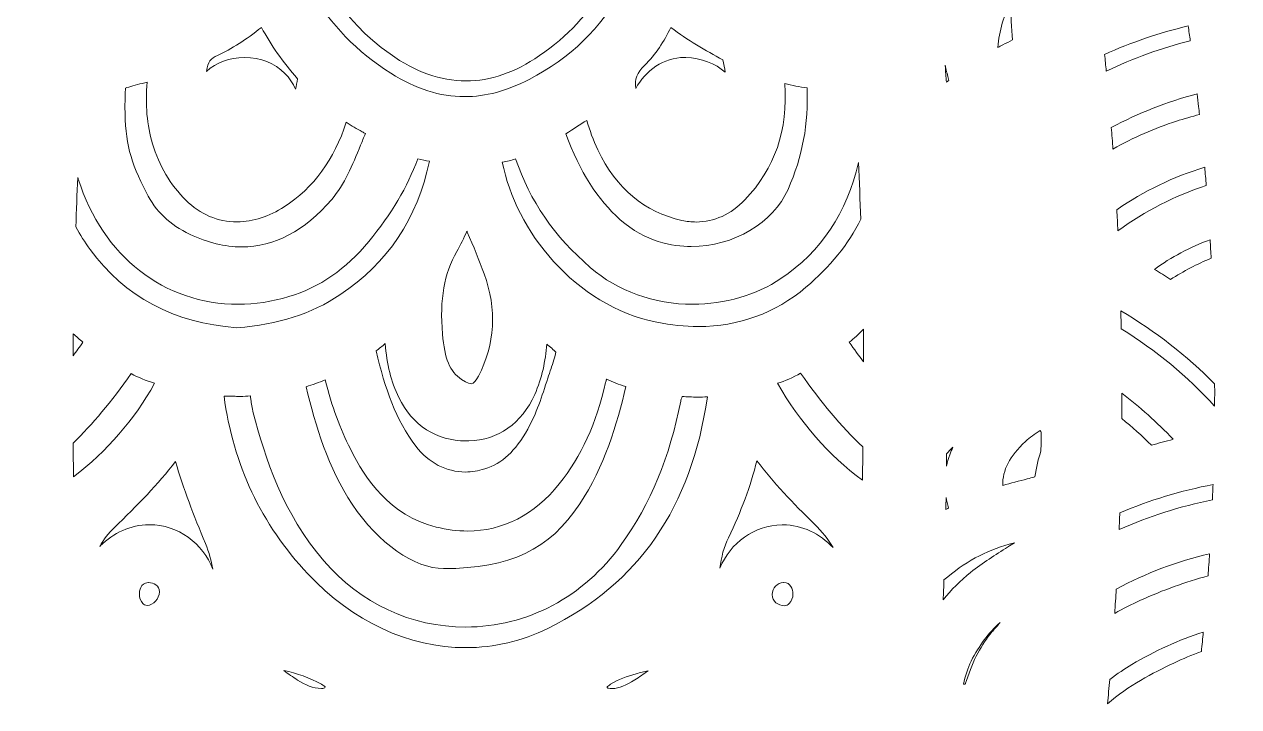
# Model space of a CAD drawing. Extents: x 39 to 1962, y -794 to -206.
# Drawn here: x 700.9 to 838.2, y -578.3 to -501.2 of the extents above; entities that cross this region are included whole.
import ezdxf

# ---------------------------------------------------------------- set-up
doc = ezdxf.new("R2010")
doc.units = 0
doc.header["$MEASUREMENT"] = 0
doc.layers.add('Layer 1', color=7, linetype='Continuous')

# ---------------------------------------------------------------- blocks, each defined once
blk = doc.blocks.new('block 5')
at = {"layer": 'Layer 1', "lineweight": 0}
for points, knots in [([(913.8, -350.93), (937.89, -334.6), (956.21, -316.15), (969.8, -294.52), (971.19, -292.3), (972.59, -288.97), (968.64, -285.61), (966.24, -283.58), (963.89, -281.37), (961.61, -279.24), (960.36, -278.07), (959.08, -276.87), (957.79, -275.69), (956.4, -274.43), (955.02, -273.3), (953.33, -273.3), (950.99, -273.3), (949.64, -275.37), (948.66, -276.88), (929.51, -306.35), (904.68, -332.32), (874.87, -354.09), (872.92, -355.51), (871.36, -357.22), (869.97, -359.47), (861.77, -372.71), (851.67, -388.09), (838.99, -401.82), (831.81, -409.61), (824.65, -416.14), (817.2, -421.7), (814.09, -415.56), (811.02, -410), (807.83, -404.75), (807.76, -404.63), (807.77, -404.43), (807.9, -403.7), (807.93, -403.58), (807.95, -403.46), (807.97, -403.34), (810.78, -386.47), (810.86, -372.58), (808.19, -359.64), (804.7, -342.72), (797.53, -331.33), (785.65, -323.85), (791.01, -311.34), (791.47, -298.92), (787.02, -286.91), (786.97, -286.76), (786.94, -286.66), (786.94, -286.6), (787, -286.51), (787.15, -286.34), (787.51, -285.99), (789.59, -284.01), (791.69, -281.99), (793.72, -280.03), (796.32, -277.53), (799, -274.95), (801.66, -272.44), (814.42, -260.41), (828.45, -248.01), (844.58, -238.76), (859.11, -230.44), (873.24, -226.39), (887.78, -226.39), (892.83, -226.39), (897.98, -226.9), (903.09, -227.91), (916.39, -230.53), (929.44, -236.16), (944.18, -245.6), (944.32, -245.69), (944.46, -245.79), (944.6, -245.88), (945.47, -246.47), (946.65, -247.28), (948.14, -247.28), (949.07, -247.28), (950.43, -246.96), (951.63, -245.44), (953.16, -243.49), (952.73, -241.74), (952.33, -240.87), (951.85, -239.82), (951.04, -239.11), (950.39, -238.53), (950.25, -238.4), (950.11, -238.28), (949.99, -238.16), (945.45, -233.83), (940.72, -229.88), (935.93, -226.42), (919.3, -214.43), (901.64, -208.35), (883.43, -208.35), (873.45, -208.35), (863.12, -210.18), (852.72, -213.79), (837.75, -218.98), (823.03, -227.3), (806.38, -239.97), (794, -249.39), (782.69, -259.74), (772.17, -269.53), (771.99, -269.7), (771.81, -269.88), (771.64, -270.05), (771.52, -270.18), (771.36, -270.34), (771.25, -270.45), (771.23, -270.44), (771.22, -270.44), (771.2, -270.43), (768.44, -269.39), (765.49, -268.86), (762.41, -268.86), (759.44, -268.86), (756.34, -269.33), (752.93, -270.3), (752.31, -270.47), (751.73, -270.56), (751.16, -270.56), (750.57, -270.56), (749.94, -270.46), (749.24, -270.27), (746.51, -269.52), (743.4, -268.67), (740.29, -268.67), (738.52, -268.67), (736.93, -268.94), (735.42, -269.48), (734.34, -269.87), (733.33, -270.07), (732.43, -270.07), (730.31, -270.07), (728.52, -268.97), (726.43, -266.39), (726.15, -266.04), (725.86, -265.77), (725.62, -265.56), (725.62, -265.56), (725.51, -265.45), (725.51, -265.45), (710.05, -251.11), (693.08, -236.3), (673.78, -225.06), (655.62, -214.49), (639.53, -209.19), (623.13, -208.38), (621.69, -208.31), (620.24, -208.28), (618.81, -208.28), (605.92, -208.28), (593.88, -211.07), (582.02, -216.82), (571.63, -221.85), (561.59, -229.07), (551.32, -238.89), (548.07, -241.99), (549.7, -244.62), (550.55, -245.6), (551.7, -246.94), (553, -247.22), (553.88, -247.22), (555.14, -247.22), (556.18, -246.69), (557.13, -246.12), (558.01, -245.58), (558.89, -245.04), (559.77, -244.5), (562.38, -242.89), (565.08, -241.23), (567.78, -239.73), (581.81, -231.98), (595.07, -227.68), (608.34, -226.62), (610.39, -226.45), (612.47, -226.37), (614.51, -226.37), (630.27, -226.37), (645.77, -231.26), (661.92, -241.33), (680.02, -252.62), (695.59, -267.66), (710.65, -282.2), (712.12, -283.62), (713.59, -285.04), (715.07, -286.46), (715.11, -286.5), (715.14, -286.53), (715.17, -286.56), (715.16, -286.59), (715.15, -286.62), (715.13, -286.66), (710.61, -298.78), (711.04, -311.29), (716.42, -323.83), (704.93, -331.05), (697.64, -342.38), (694.12, -358.45), (691.25, -371.6), (691.17, -385.69), (693.89, -401.55), (694.3, -403.93), (694.03, -405.57), (692.91, -407.4), (690.08, -412.03), (687.46, -416.85), (685.12, -421.71), (685.1, -421.75), (685.08, -421.79), (685.06, -421.82), (684.99, -421.77), (684.91, -421.71), (684.83, -421.64), (678.51, -416.7), (673.12, -412), (668.35, -407.26), (654.78, -393.79), (643.95, -378.29), (631.87, -359.16), (630.87, -357.58), (629.75, -355.93), (627.94, -354.62), (597.73, -332.77), (572.62, -306.48), (553.32, -276.5), (552.83, -275.74), (551.35, -273.44), (548.76, -273.44), (547.41, -273.44), (546.1, -274.07), (544.73, -275.36), (542.32, -277.66), (539.81, -279.96), (537.39, -282.18), (536.38, -283.1), (535.38, -284.02), (534.38, -284.94), (532.33, -286.83), (531.1, -287.97), (530.86, -289.77), (530.62, -291.56), (531.52, -292.98), (533, -295.34), (533, -295.34), (533.07, -295.45), (533.07, -295.45), (545.98, -315.97), (563.32, -333.63), (586.08, -349.43), (594.91, -355.56), (604.26, -361.35), (614.69, -367.13), (614.82, -367.2), (614.93, -367.26), (615.03, -367.32), (614.97, -367.4), (614.91, -367.48), (614.84, -367.58), (613.98, -368.73), (613.24, -369.94), (612.53, -371.1), (611.74, -372.41), (610.99, -373.65), (610.11, -374.73), (606.78, -378.81), (608.21, -382.23), (609.82, -384.75), (618.13, -397.77), (627.61, -409.29), (638.01, -418.98), (648.91, -429.16), (661.19, -437.69), (674.49, -444.32), (674.72, -444.44), (674.88, -444.53), (674.99, -444.6), (674.96, -444.72), (674.9, -444.89), (674.81, -445.12), (669.79, -458), (665.81, -471.82), (662.99, -486.21), (662.75, -487.43), (662.24, -488.34), (661.27, -489.27), (655.42, -494.91), (649.33, -500.1), (643.18, -504.7), (626.02, -517.52), (605.9, -528.45), (579.84, -539.1), (576.03, -540.65), (574.41, -543.03), (574.44, -547.04), (574.55, -563.4), (572.58, -581.06), (568.42, -601.02), (564.99, -617.51), (560.36, -633.59), (555.92, -648.65), (555.27, -650.82), (554.67, -652.88), (555.74, -654.63), (556.81, -656.38), (558.97, -656.79), (561.26, -657.22), (564.89, -657.91), (568.75, -658.63), (572.64, -659.34), (574.08, -659.6), (575.12, -659.79), (576.04, -659.79), (579.47, -659.79), (580.23, -657.28), (581.19, -654.12), (581.19, -654.12), (581.21, -654.05), (581.21, -654.05), (589.63, -626.24), (593.16, -596.71), (591.72, -566.26), (591.68, -565.39), (591.66, -564.52), (591.66, -563.63), (593.04, -564.68), (594.56, -565.2), (596.26, -565.2), (597.88, -565.2), (599.61, -564.73), (601.85, -563.68), (622.89, -553.81), (641.77, -540.65), (657.99, -524.55), (656.74, -543.64), (657.28, -560.46), (659.63, -575.81), (660.8, -583.39), (659.42, -589.76), (654.9, -597.78), (643.59, -617.8), (629.77, -637.83), (610.08, -662.7), (607.54, -665.9), (607.02, -668.85), (608.31, -672.55), (612.96, -685.8), (616.64, -700.42), (619.55, -717.25), (623.51, -740.2), (625.22, -763.08), (626.47, -784.38), (626.57, -785.93), (626.84, -790.65), (632.8, -790.83), (635.67, -790.91), (638.61, -791.11), (641.45, -791.3), (643.12, -791.41), (644.83, -791.53), (646.53, -791.62), (647.21, -791.66), (647.71, -791.67), (648.15, -791.67), (649.52, -791.67), (651.08, -791.52), (652.21, -790.35), (653.49, -789.03), (653.53, -787.25), (653.46, -784.89), (652.86, -765.2), (649.94, -744.89), (644.53, -722.81), (640.72, -707.23), (635.64, -691.09), (629.44, -674.81), (630.93, -674.97), (632.42, -675.06), (633.87, -675.15), (635.43, -675.25), (636.9, -675.34), (638.37, -675.5), (638.71, -675.54), (639.04, -675.56), (639.35, -675.56), (642.46, -675.56), (644.16, -673.71), (645.18, -672.32), (655.38, -658.35), (663.73, -643.6), (670.01, -628.42), (670.38, -629.63), (670.75, -630.86), (671.14, -632.06), (676.2, -647.82), (683.68, -668.26), (696.73, -686.59), (701.22, -692.88), (707.56, -700.71), (716.86, -705.45), (720.45, -707.28), (723.98, -708.2), (727.35, -708.2), (733.39, -708.2), (738.89, -705.19), (743.25, -699.48), (746.6, -695.08), (748.98, -689.9), (750.96, -682.68), (751.01, -682.53), (751.05, -682.38), (751.09, -682.22), (751.15, -682.45), (751.22, -682.67), (751.28, -682.9), (753.3, -689.87), (755.98, -697.1), (761.91, -702.78), (765.66, -706.37), (769.98, -708.19), (774.74, -708.19), (776.42, -708.19), (778.16, -707.96), (779.92, -707.51), (785.67, -706.03), (790.9, -702.78), (796.39, -697.28), (808.85, -684.79), (816.43, -669.44), (822.77, -654.7), (826.05, -647.09), (829.01, -638.8), (832.15, -628.43), (838.61, -644), (846.98, -658.76), (857.08, -672.36), (858.09, -673.73), (859.8, -675.55), (862.9, -675.55), (863.21, -675.55), (863.54, -675.53), (863.88, -675.5), (865.49, -675.32), (867.16, -675.21), (868.78, -675.11), (870.08, -675.02), (871.43, -674.94), (872.78, -674.81), (866.8, -690.63), (862.08, -705.43), (858.36, -720.02), (852.48, -743.13), (849.32, -764.47), (848.72, -785.24), (848.67, -786.82), (848.79, -788.81), (850.18, -790.24), (851.14, -791.23), (852.49, -791.72), (854.2, -791.72), (854.51, -791.72), (854.84, -791.71), (855.18, -791.68), (859.4, -791.3), (863.92, -791.02), (869.81, -790.77), (873.49, -790.61), (875.47, -788.67), (875.71, -785), (875.71, -785), (875.82, -783.32), (875.82, -783.32), (876.55, -772.22), (877.3, -760.74), (878.31, -749.49), (880.98, -720), (885.27, -697.86), (892.22, -677.72), (894.84, -670.15), (893.84, -664.69), (888.68, -658.27), (869.55, -634.47), (854.56, -612), (842.85, -589.56), (841.76, -587.47), (841.44, -585.53), (841.8, -583.07), (844.1, -567.17), (845.03, -550.65), (844.58, -533.94), (844.5, -530.82), (844.34, -527.67), (844.17, -524.6), (860.86, -541.22), (880.33, -554.62), (902.06, -564.43), (903.49, -565.07), (904.77, -565.39), (905.95, -565.39), (907.62, -565.39), (909.1, -564.8), (910.45, -563.59), (909.62, -579.85), (910.12, -595.81), (911.95, -611.07), (913.72, -625.8), (916.8, -640.62), (921.13, -655.13), (922.06, -658.25), (923.89, -659.83), (926.57, -659.83), (927.15, -659.83), (927.76, -659.76), (928.44, -659.6), (932.93, -658.57), (937.56, -657.79), (941.54, -657.13), (942.99, -656.89), (945.04, -656.37), (946.15, -654.56), (946.99, -653.21), (947.07, -651.51), (946.4, -649.37), (944.61, -643.65), (942.98, -637.75), (941.41, -632.04), (941.41, -632.04), (940.85, -630.01), (940.85, -630.01), (931.62, -596.61), (927.58, -570.56), (927.74, -545.57), (927.77, -541.45), (924.74, -540.14), (923.45, -539.58), (921.87, -538.9), (920.29, -538.22), (918.71, -537.55), (913.22, -535.19), (907.55, -532.76), (902.08, -530.18), (877.13, -518.42), (857.25, -505.16), (841.29, -489.64), (840.03, -488.41), (839.37, -487.26), (839.09, -485.78), (836.45, -471.95), (832.64, -458.62), (827.77, -446.19), (827.29, -444.98), (827.37, -444.62), (827.36, -444.61), (827.41, -444.54), (827.64, -444.25), (828.91, -443.61), (842.1, -436.91), (854.26, -428.32), (865.05, -418.06), (875.3, -408.33), (884.65, -396.77), (892.86, -383.72), (894.62, -380.92), (894.55, -378.39), (892.65, -375.76), (891.73, -374.49), (890.91, -373.16), (890.03, -371.75), (889.15, -370.32), (888.23, -368.84), (887.2, -367.42), (887.17, -367.37), (887.14, -367.33), (887.11, -367.28), (887.17, -367.25), (887.25, -367.2), (887.33, -367.16), (896.47, -362.1), (905.38, -356.65), (913.8, -350.93)], [0, 0, 0, 0, 1, 1, 1, 2, 2, 2, 3, 3, 3, 4, 4, 4, 5, 5, 5, 6, 6, 6, 7, 7, 7, 8, 8, 8, 9, 9, 9, 10, 10, 10, 11, 11, 11, 12, 12, 12, 13, 13, 13, 14, 14, 14, 15, 15, 15, 16, 16, 16, 17, 17, 17, 18, 18, 18, 19, 19, 19, 20, 20, 20, 21, 21, 21, 22, 22, 22, 23, 23, 23, 24, 24, 24, 25, 25, 25, 26, 26, 26, 27, 27, 27, 28, 28, 28, 29, 29, 29, 30, 30, 30, 31, 31, 31, 32, 32, 32, 33, 33, 33, 34, 34, 34, 35, 35, 35, 36, 36, 36, 37, 37, 37, 38, 38, 38, 39, 39, 39, 40, 40, 40, 41, 41, 41, 42, 42, 42, 43, 43, 43, 44, 44, 44, 45, 45, 45, 46, 46, 46, 47, 47, 47, 48, 48, 48, 49, 49, 49, 50, 50, 50, 51, 51, 51, 52, 52, 52, 53, 53, 53, 54, 54, 54, 55, 55, 55, 56, 56, 56, 57, 57, 57, 58, 58, 58, 59, 59, 59, 60, 60, 60, 61, 61, 61, 62, 62, 62, 63, 63, 63, 64, 64, 64, 65, 65, 65, 66, 66, 66, 67, 67, 67, 68, 68, 68, 69, 69, 69, 70, 70, 70, 71, 71, 71, 72, 72, 72, 73, 73, 73, 74, 74, 74, 75, 75, 75, 76, 76, 76, 77, 77, 77, 78, 78, 78, 79, 79, 79, 80, 80, 80, 81, 81, 81, 82, 82, 82, 83, 83, 83, 84, 84, 84, 85, 85, 85, 86, 86, 86, 87, 87, 87, 88, 88, 88, 89, 89, 89, 90, 90, 90, 91, 91, 91, 92, 92, 92, 93, 93, 93, 94, 94, 94, 95, 95, 95, 96, 96, 96, 97, 97, 97, 98, 98, 98, 99, 99, 99, 100, 100, 100, 101, 101, 101, 102, 102, 102, 103, 103, 103, 104, 104, 104, 105, 105, 105, 106, 106, 106, 107, 107, 107, 108, 108, 108, 109, 109, 109, 110, 110, 110, 111, 111, 111, 112, 112, 112, 113, 113, 113, 114, 114, 114, 115, 115, 115, 116, 116, 116, 117, 117, 117, 118, 118, 118, 119, 119, 119, 120, 120, 120, 121, 121, 121, 122, 122, 122, 123, 123, 123, 124, 124, 124, 125, 125, 125, 126, 126, 126, 127, 127, 127, 128, 128, 128, 129, 129, 129, 130, 130, 130, 131, 131, 131, 132, 132, 132, 133, 133, 133, 134, 134, 134, 135, 135, 135, 136, 136, 136, 137, 137, 137, 138, 138, 138, 139, 139, 139, 140, 140, 140, 141, 141, 141, 142, 142, 142, 143, 143, 143, 144, 144, 144, 145, 145, 145, 146, 146, 146, 147, 147, 147, 148, 148, 148, 149, 149, 149, 150, 150, 150, 151, 151, 151, 152, 152, 152, 153, 153, 153, 154, 154, 154, 155, 155, 155, 156, 156, 156, 157, 157, 157, 158, 158, 158, 159, 159, 159, 160, 160, 160, 161, 161, 161, 162, 162, 162, 163, 163, 163, 164, 164, 164, 165, 165, 165, 166, 166, 166, 167, 167, 167, 168, 168, 168, 169, 169, 169, 170, 170, 170, 171, 171, 171, 172, 172, 172, 173, 173, 173, 174, 174, 174, 175, 175, 175, 176, 176, 176, 177, 177, 177, 178, 178, 178, 179, 179, 179, 180, 180, 180, 181, 181, 181, 182, 182, 182, 183, 183, 183, 184, 184, 184, 185, 185, 185, 186, 186, 186, 187, 187, 187, 188, 188, 188, 189, 189, 189, 190, 190, 190, 191, 191, 191, 192, 192, 192, 193, 193, 193, 194, 194, 194, 194]), ([(750.68, -509.39), (747.9, -509.39), (745.17, -508.52), (742.34, -506.74), (734.69, -501.93), (730.3, -494.22), (730.29, -485.59), (730.29, -485.59), (730.29, -485.27), (730.29, -485.27), (730.29, -485.09), (730.29, -484.91), (730.29, -484.74), (730.36, -482.76), (730.53, -482.24), (730.61, -482.12), (730.68, -482.06), (730.85, -481.97), (731.29, -481.86), (731.39, -484.06), (731.64, -486.11), (732.02, -488.09), (733.4, -495.19), (736.84, -500.74), (742.26, -504.57), (745.15, -506.62), (747.95, -507.61), (750.84, -507.61), (753.64, -507.61), (756.36, -506.68), (759.18, -504.75), (765.47, -500.45), (769.04, -494.17), (770.09, -485.57), (770.22, -484.42), (770.31, -483.25), (770.37, -482.12), (770.64, -482.17), (770.92, -482.22), (771.21, -482.24), (771.23, -482.35), (771.24, -482.48), (771.26, -482.66), (772.12, -493.61), (767.29, -502.64), (758, -507.44), (755.46, -508.75), (753.07, -509.39), (750.68, -509.39)], [0, 0, 0, 0, 1, 1, 1, 2, 2, 2, 3, 3, 3, 4, 4, 4, 5, 5, 5, 6, 6, 6, 7, 7, 7, 8, 8, 8, 9, 9, 9, 10, 10, 10, 11, 11, 11, 12, 12, 12, 13, 13, 13, 14, 14, 14, 15, 15, 15, 16, 16, 16, 16]), ([(812.65, -502.98), (812.3, -503.17), (811.94, -503.35), (811.56, -503.54), (811.37, -503.64), (811.18, -503.73), (810.99, -503.83), (811.16, -501.91), (811.67, -500.2), (812.58, -498.52), (812.46, -500.14), (812.53, -501.67), (812.65, -502.98)], [0, 0, 0, 0, 1, 1, 1, 2, 2, 2, 3, 3, 3, 4, 4, 4, 4]), ([(731.58, -508.56), (731.28, -507.89), (730.88, -507.28), (730.37, -506.76), (729.21, -505.59), (727.64, -504.97), (725.8, -504.96), (724.1, -504.96), (722.61, -505.55), (721.49, -506.54), (721.68, -505.39), (721.97, -505.08), (722.73, -504.74), (724.37, -503.99), (725.98, -502.97), (727.71, -501.56), (728.79, -503.57), (730.14, -505.48), (731.81, -507.36), (731.74, -507.77), (731.66, -508.17), (731.58, -508.56)], [0, 0, 0, 0, 1, 1, 1, 2, 2, 2, 3, 3, 3, 4, 4, 4, 5, 5, 5, 6, 6, 6, 7, 7, 7, 7]), ([(775.71, -504.96), (775.65, -504.96), (775.6, -504.96), (775.54, -504.96), (773.26, -504.96), (771.11, -506.45), (770.05, -508.48), (769.9, -507.4), (770.19, -506.7), (771.04, -505.87), (772.33, -504.61), (773.24, -503.14), (774.03, -501.57), (775.9, -503.03), (777.92, -504.16), (779.91, -505.24), (780.02, -505.7), (780.11, -506.17), (780.18, -506.64), (779.02, -505.64), (777.47, -505.01), (775.71, -504.96)], [0, 0, 0, 0, 1, 1, 1, 2, 2, 2, 3, 3, 3, 4, 4, 4, 5, 5, 5, 6, 6, 6, 7, 7, 7, 7]), ([(832.77, -503.08), (829.49, -503.9), (826.31, -505.04), (823.27, -506.5), (823.2, -505.87), (823.14, -505.24), (823.08, -504.62), (826.06, -503.27), (829.23, -502.19), (832.53, -501.4), (832.61, -501.96), (832.69, -502.52), (832.77, -503.08)], [0, 0, 0, 0, 1, 1, 1, 2, 2, 2, 3, 3, 3, 4, 4, 4, 4]), ([(805.18, -507.77), (805.12, -507.18), (805.09, -506.55), (805.05, -505.88), (805.05, -505.88), (805.05, -505.84), (805.05, -505.84), (805.15, -506.34), (805.27, -506.82), (805.39, -507.28), (805.41, -507.37), (805.43, -507.47), (805.46, -507.56), (805.36, -507.63), (805.27, -507.7), (805.18, -507.77)], [0, 0, 0, 0, 1, 1, 1, 2, 2, 2, 3, 3, 3, 4, 4, 4, 5, 5, 5, 5]), ([(715.4, -514.72), (716.15, -517.21), (717.42, -519.36), (719.18, -521.11), (720.77, -522.7), (722.78, -523.54), (724.97, -523.54), (724.97, -523.54), (724.97, -523.54), (724.97, -523.54), (726.77, -523.54), (728.6, -522.95), (730.29, -521.85), (733.64, -519.65), (735.95, -516.51), (737.31, -512.29), (737.91, -512.68), (738.52, -513.02), (739.11, -513.36), (739.24, -513.43), (739.36, -513.5), (739.48, -513.57), (739.29, -514.01), (739.11, -514.45), (738.93, -514.88), (738, -517.15), (737.12, -519.3), (735.66, -521.01), (732.62, -524.57), (729.2, -526.37), (725.47, -526.37), (723.59, -526.37), (721.62, -525.9), (719.64, -524.96), (717.35, -523.88), (715.73, -522.34), (714.7, -520.26), (712.9, -516.66), (712.27, -514.65), (712.28, -510.57), (712.29, -509.74), (712.29, -508.89), (712.34, -508.43), (712.75, -508.28), (713.51, -508.08), (714.26, -507.89), (714.44, -507.84), (714.62, -507.79), (714.8, -507.74), (714.56, -510.32), (714.76, -512.58), (715.4, -514.72)], [0, 0, 0, 0, 1, 1, 1, 2, 2, 2, 3, 3, 3, 4, 4, 4, 5, 5, 5, 6, 6, 6, 7, 7, 7, 8, 8, 8, 9, 9, 9, 10, 10, 10, 11, 11, 11, 12, 12, 12, 13, 13, 13, 14, 14, 14, 15, 15, 15, 16, 16, 16, 17, 17, 17, 17]), ([(764.5, -512.07), (764.85, -513.18), (765.23, -514.31), (765.76, -515.42), (767.86, -519.78), (771.06, -522.46), (775.27, -523.38), (775.81, -523.5), (776.35, -523.56), (776.88, -523.56), (776.88, -523.56), (776.88, -523.56), (776.88, -523.56), (778.91, -523.56), (780.82, -522.69), (782.39, -521.05), (785.79, -517.5), (787.28, -513.19), (786.91, -507.91), (787.73, -508.11), (788.56, -508.29), (789.42, -508.41), (789.61, -512.41), (788.91, -516.17), (787.27, -519.88), (785.6, -523.68), (781.1, -526.33), (776.32, -526.33), (774.22, -526.33), (771.13, -525.8), (768.3, -523.3), (765.72, -521.02), (763.75, -517.92), (762.14, -513.59), (762.99, -513.06), (763.77, -512.55), (764.5, -512.07)], [0, 0, 0, 0, 1, 1, 1, 2, 2, 2, 3, 3, 3, 4, 4, 4, 5, 5, 5, 6, 6, 6, 7, 7, 7, 8, 8, 8, 9, 9, 9, 10, 10, 10, 11, 11, 11, 12, 12, 12, 12]), ([(833.71, -510.52), (833.75, -510.82), (833.78, -511.11), (833.81, -511.41), (832.94, -511.64), (832.07, -511.89), (831.2, -512.17), (828.73, -512.95), (826.32, -514.01), (824.02, -515.32), (823.96, -514.5), (823.9, -513.69), (823.83, -512.89), (826.9, -511.24), (830.15, -509.97), (833.55, -509.07), (833.61, -509.57), (833.66, -510.05), (833.71, -510.52)], [0, 0, 0, 0, 1, 1, 1, 2, 2, 2, 3, 3, 3, 4, 4, 4, 5, 5, 5, 6, 6, 6, 6]), ([(777.13, -535.37), (775.62, -535.37), (774.04, -535.21), (772.43, -534.89), (763.12, -533.03), (756.45, -524.47), (754.96, -516.81), (755.48, -516.72), (755.98, -516.59), (756.46, -516.42), (758.07, -521.17), (760.84, -525.2), (764.91, -528.7), (768.02, -531.38), (772.13, -532.86), (776.49, -532.86), (780.14, -532.86), (783.68, -531.82), (786.47, -529.95), (791.01, -526.9), (793.94, -522.49), (795.23, -516.83), (795.33, -518.98), (795.43, -521.12), (795.5, -523.25), (794.11, -526.06), (792.02, -528.64), (789.29, -530.94), (785.8, -533.88), (781.71, -535.37), (777.13, -535.37)], [0, 0, 0, 0, 1, 1, 1, 2, 2, 2, 3, 3, 3, 4, 4, 4, 5, 5, 5, 6, 6, 6, 7, 7, 7, 8, 8, 8, 9, 9, 9, 10, 10, 10, 10]), ([(708.34, -526.66), (707.74, -525.84), (707.2, -524.99), (706.72, -524.12), (706.78, -522.26), (706.86, -520.39), (706.94, -518.53), (706.96, -518.59), (706.98, -518.65), (707, -518.72), (709.77, -527.44), (716.71, -532.86), (725.1, -532.86), (727.01, -532.86), (728.93, -532.57), (730.82, -531.99), (734.31, -530.94), (737.26, -528.9), (739.86, -525.76), (742.41, -522.67), (744.23, -519.6), (745.39, -516.43), (745.85, -516.55), (746.29, -516.63), (746.71, -516.69), (745.35, -523.2), (742.03, -528.15), (736.6, -531.79), (733.36, -533.96), (729.65, -535.15), (724.95, -535.52), (717.76, -534.95), (712.32, -532.05), (708.34, -526.66)], [0, 0, 0, 0, 1, 1, 1, 2, 2, 2, 3, 3, 3, 4, 4, 4, 5, 5, 5, 6, 6, 6, 7, 7, 7, 8, 8, 8, 9, 9, 9, 10, 10, 10, 11, 11, 11, 11]), ([(834.57, -519.43), (831.01, -520.59), (827.67, -522.31), (824.58, -524.56), (824.54, -523.76), (824.5, -522.97), (824.45, -522.17), (827.53, -520.06), (830.86, -518.45), (834.4, -517.37), (834.46, -518.05), (834.51, -518.74), (834.57, -519.43)], [0, 0, 0, 0, 1, 1, 1, 2, 2, 2, 3, 3, 3, 4, 4, 4, 4]), ([(752.26, -540.98), (752.04, -541.4), (751.72, -541.84), (751.46, -541.84), (751.37, -541.84), (751.01, -541.81), (750.36, -541.37), (749.01, -540.44), (748.43, -539.05), (748.19, -536.23), (747.87, -532.26), (748.37, -529.39), (749.8, -526.9), (750.24, -526.15), (750.62, -525.37), (750.95, -524.59), (750.97, -524.63), (750.98, -524.66), (751, -524.7), (751.69, -526.32), (752.34, -527.86), (752.91, -529.43), (754.36, -533.4), (754.13, -537.4), (752.26, -540.98)], [0, 0, 0, 0, 1, 1, 1, 2, 2, 2, 3, 3, 3, 4, 4, 4, 5, 5, 5, 6, 6, 6, 7, 7, 7, 8, 8, 8, 8]), ([(835.13, -527.66), (833.54, -528.3), (832, -529.11), (830.52, -530.06), (829.92, -529.66), (829.31, -529.28), (828.71, -528.91), (830.6, -527.54), (832.72, -526.41), (835.01, -525.56), (835.05, -526.27), (835.09, -526.97), (835.13, -527.66)], [0, 0, 0, 0, 1, 1, 1, 2, 2, 2, 3, 3, 3, 4, 4, 4, 4]), ([(835.52, -544.37), (832.42, -540.99), (828.88, -538.06), (824.96, -535.63), (824.94, -534.96), (824.93, -534.27), (824.91, -533.59), (828.82, -535.91), (832.39, -538.68), (835.52, -541.86), (835.53, -542.7), (835.52, -543.54), (835.52, -544.37)], [0, 0, 0, 0, 1, 1, 1, 2, 2, 2, 3, 3, 3, 4, 4, 4, 4]), ([(706.44, -536.2), (706.78, -536.52), (707.15, -536.83), (707.53, -537.14), (707.15, -537.68), (706.77, -538.18), (706.41, -538.67), (706.42, -537.84), (706.43, -537.02), (706.44, -536.2)], [0, 0, 0, 0, 1, 1, 1, 2, 2, 2, 3, 3, 3, 3]), ([(794.19, -537.16), (794.74, -536.71), (795.28, -536.21), (795.8, -535.68), (795.81, -536.91), (795.81, -538.14), (795.82, -539.37), (795.29, -538.68), (794.75, -537.95), (794.19, -537.16)], [0, 0, 0, 0, 1, 1, 1, 2, 2, 2, 3, 3, 3, 3]), ([(760.47, -540.13), (760.35, -540.49), (760.23, -540.85), (760.11, -541.21), (759.44, -543.28), (758.81, -545.23), (757.83, -546.98), (756.44, -549.46), (754.94, -550.85), (752.97, -551.47), (752.24, -551.7), (751.51, -551.82), (750.79, -551.82), (748.62, -551.82), (746.63, -550.78), (745.18, -548.89), (742.91, -545.93), (741.71, -542.43), (740.68, -538.14), (741.04, -537.86), (741.38, -537.58), (741.72, -537.31), (741.89, -539.66), (742.38, -541.61), (743.25, -543.39), (744.8, -546.56), (747.51, -548.3), (750.87, -548.3), (750.96, -548.3), (751.06, -548.3), (751.16, -548.3), (754.5, -548.2), (757.15, -546.34), (758.62, -543.06), (759.47, -541.17), (759.83, -539.27), (759.98, -537.35), (760.34, -537.64), (760.8, -538.04), (761.01, -538.28), (760.94, -538.68), (760.64, -539.6), (760.47, -540.13)], [0, 0, 0, 0, 1, 1, 1, 2, 2, 2, 3, 3, 3, 4, 4, 4, 5, 5, 5, 6, 6, 6, 7, 7, 7, 8, 8, 8, 9, 9, 9, 10, 10, 10, 11, 11, 11, 12, 12, 12, 13, 13, 13, 14, 14, 14, 14]), ([(713, -540.7), (713.78, -541.13), (714.66, -541.49), (715.64, -541.78), (713.32, -545.93), (710.24, -549.47), (706.47, -552.35), (706.45, -551.08), (706.43, -549.82), (706.42, -548.56), (708.61, -546.42), (710.73, -543.89), (713, -540.7)], [0, 0, 0, 0, 1, 1, 1, 2, 2, 2, 3, 3, 3, 4, 4, 4, 4]), ([(786.07, -541.79), (786.92, -541.53), (787.83, -541.17), (788.7, -540.63), (790.96, -543.92), (793.28, -546.67), (795.75, -548.99), (795.73, -550.24), (795.71, -551.49), (795.68, -552.74), (791.86, -549.91), (788.64, -546.24), (786.07, -541.79)], [0, 0, 0, 0, 1, 1, 1, 2, 2, 2, 3, 3, 3, 4, 4, 4, 4]), ([(734.91, -541.39), (735.7, -544.44), (736.63, -546.95), (737.77, -549.21), (739.5, -552.62), (742.17, -556.71), (747.47, -558.04), (748.68, -558.34), (749.88, -558.49), (751.03, -558.49), (755.01, -558.49), (758.6, -556.65), (761.4, -553.16), (763.88, -550.07), (765.6, -546.32), (766.64, -541.69), (766.66, -541.6), (766.7, -541.47), (766.76, -541.32), (767.4, -541.65), (768.12, -541.95), (768.93, -542.15), (767.93, -546.42), (766.5, -551.22), (763.72, -555.43), (760.29, -560.61), (755.84, -562.73), (748.32, -562.73), (745.01, -562.73), (740.95, -559.88), (737.99, -555.46), (735.26, -551.37), (733.82, -546.57), (732.77, -542.18), (733.5, -541.96), (734.21, -541.69), (734.91, -541.39)], [0, 0, 0, 0, 1, 1, 1, 2, 2, 2, 3, 3, 3, 4, 4, 4, 5, 5, 5, 6, 6, 6, 7, 7, 7, 8, 8, 8, 9, 9, 9, 10, 10, 10, 11, 11, 11, 12, 12, 12, 12]), ([(760.11, -569.49), (757.17, -570.93), (754.05, -571.67), (750.84, -571.67), (744.37, -571.67), (738.02, -568.71), (732.97, -563.34), (727.69, -557.73), (724.5, -550.97), (723.49, -543.23), (723.52, -543.23), (724.56, -543.23), (724.56, -543.23), (724.79, -543.27), (725.03, -543.28), (725.29, -543.28), (725.72, -543.28), (726.11, -543.24), (726.46, -543.2), (726.48, -543.35), (726.5, -543.5), (726.52, -543.63), (726.58, -544.08), (726.65, -544.6), (726.79, -545.12), (728.09, -550.13), (730.18, -556.55), (734.76, -561.85), (738.94, -566.68), (744.64, -569.34), (750.81, -569.34), (757.77, -569.34), (764.18, -565.94), (768.41, -560.02), (771.72, -555.39), (773.91, -550.09), (775.13, -543.82), (775.15, -543.7), (775.23, -543.5), (775.3, -543.3), (775.3, -543.29), (775.3, -543.28), (775.31, -543.28), (775.87, -543.32), (776.44, -543.35), (777.02, -543.35), (777.41, -543.35), (777.79, -543.34), (778.15, -543.31), (776.34, -555.84), (770.42, -564.42), (760.11, -569.49)], [0, 0, 0, 0, 1, 1, 1, 2, 2, 2, 3, 3, 3, 4, 4, 4, 5, 5, 5, 6, 6, 6, 7, 7, 7, 8, 8, 8, 9, 9, 9, 10, 10, 10, 11, 11, 11, 12, 12, 12, 13, 13, 13, 14, 14, 14, 15, 15, 15, 16, 16, 16, 17, 17, 17, 17]), ([(825.02, -545.77), (825.03, -544.82), (825.03, -543.87), (825.03, -542.91), (827.04, -544.45), (828.98, -546.19), (830.84, -548.12), (829.98, -548.34), (829.17, -548.56), (828.39, -548.8), (827.31, -547.74), (826.19, -546.72), (825.02, -545.77)], [0, 0, 0, 0, 1, 1, 1, 2, 2, 2, 3, 3, 3, 4, 4, 4, 4]), ([(811.55, -553.35), (811.54, -551.57), (812.31, -550.07), (814.12, -548.36), (814.6, -547.9), (815.18, -547.51), (815.8, -547.14), (815.84, -547.2), (815.87, -547.25), (815.91, -547.3), (815.9, -548.01), (815.89, -548.73), (815.87, -549.44), (815.61, -550.27), (815.34, -551.27), (815.19, -552.38), (814.9, -552.45), (814.6, -552.53), (814.31, -552.6), (813.4, -552.83), (812.48, -553.06), (811.55, -553.35)], [0, 0, 0, 0, 1, 1, 1, 2, 2, 2, 3, 3, 3, 4, 4, 4, 5, 5, 5, 6, 6, 6, 7, 7, 7, 7]), ([(805.19, -551.14), (805.2, -550.68), (805.2, -550.23), (805.21, -549.77), (805.42, -549.52), (805.66, -549.27), (805.91, -549.02), (805.79, -549.3), (805.68, -549.58), (805.57, -549.87), (805.41, -550.29), (805.29, -550.71), (805.19, -551.14)], [0, 0, 0, 0, 1, 1, 1, 2, 2, 2, 3, 3, 3, 4, 4, 4, 4]), ([(715.04, -557.78), (715.04, -557.78), (714.97, -557.78), (714.97, -557.78), (712.95, -557.8), (710.96, -558.67), (709.49, -560.17), (709.47, -560.19), (709.45, -560.22), (709.43, -560.24), (709.88, -559.44), (710.41, -558.73), (711.05, -558.12), (713.71, -555.57), (716.02, -553.19), (718, -550.64), (718.88, -553.72), (720.07, -556.72), (721.38, -559.9), (721.79, -560.9), (722.07, -561.87), (722.22, -562.81), (721.1, -559.87), (718.3, -557.78), (715.04, -557.78)], [0, 0, 0, 0, 1, 1, 1, 2, 2, 2, 3, 3, 3, 4, 4, 4, 5, 5, 5, 6, 6, 6, 7, 7, 7, 8, 8, 8, 8]), ([(786.69, -557.79), (786.69, -557.79), (786.61, -557.79), (786.61, -557.79), (783.44, -557.82), (780.72, -559.84), (779.57, -562.68), (779.71, -561.44), (780.03, -560.28), (780.54, -559.24), (781.96, -556.3), (783.03, -553.42), (783.75, -550.54), (785.63, -553.04), (787.79, -555.32), (790.26, -557.71), (791.13, -558.56), (791.83, -559.44), (792.36, -560.36), (790.91, -558.8), (788.87, -557.79), (786.69, -557.79)], [0, 0, 0, 0, 1, 1, 1, 2, 2, 2, 3, 3, 3, 4, 4, 4, 5, 5, 5, 6, 6, 6, 7, 7, 7, 7]), ([(835.27, -554.97), (831.61, -555.7), (828.08, -556.83), (824.72, -558.33), (824.74, -557.7), (824.77, -557.07), (824.79, -556.44), (828.18, -555), (831.71, -553.93), (835.34, -553.23), (835.32, -553.81), (835.29, -554.4), (835.27, -554.97)], [0, 0, 0, 0, 1, 1, 1, 2, 2, 2, 3, 3, 3, 4, 4, 4, 4]), ([(805.43, -555.88), (805.33, -555.94), (805.22, -556), (805.12, -556.05), (805.13, -555.6), (805.14, -555.14), (805.14, -554.68), (805.22, -555.08), (805.31, -555.48), (805.43, -555.88)], [0, 0, 0, 0, 1, 1, 1, 2, 2, 2, 3, 3, 3, 3]), ([(807.92, -563.17), (806.75, -564.1), (805.72, -565.14), (804.82, -566.27), (804.85, -565.52), (804.88, -564.77), (804.9, -564.02), (807.16, -562.05), (809.64, -560.7), (812.3, -559.98), (812.5, -559.93), (812.69, -559.87), (812.88, -559.82), (812.62, -559.98), (812.37, -560.14), (812.11, -560.3), (810.73, -561.17), (809.29, -562.08), (807.92, -563.17)], [0, 0, 0, 0, 1, 1, 1, 2, 2, 2, 3, 3, 3, 4, 4, 4, 5, 5, 5, 6, 6, 6, 6]), ([(834.77, -563.56), (832.23, -564.24), (829.67, -565.16), (827.14, -566.32), (826.15, -566.77), (825.17, -567.27), (824.22, -567.8), (824.28, -566.88), (824.34, -565.96), (824.39, -565.05), (827.73, -563.25), (831.26, -561.91), (834.95, -561.05), (834.89, -561.87), (834.83, -562.71), (834.77, -563.56)], [0, 0, 0, 0, 1, 1, 1, 2, 2, 2, 3, 3, 3, 4, 4, 4, 5, 5, 5, 5]), ([(713.91, -565.62), (713.91, -565.31), (713.99, -564.32), (714.9, -564.32), (714.9, -564.32), (714.93, -564.32), (714.93, -564.32), (715.55, -564.34), (716.18, -564.66), (716.17, -565.36), (716.16, -566.16), (715.5, -566.89), (714.78, -566.9), (714.57, -566.9), (714.41, -566.78), (714.3, -566.67), (714.05, -566.41), (713.9, -566.03), (713.91, -565.62)], [0, 0, 0, 0, 1, 1, 1, 2, 2, 2, 3, 3, 3, 4, 4, 4, 5, 5, 5, 6, 6, 6, 6]), ([(785.49, -565.68), (785.48, -564.91), (786.02, -564.34), (786.77, -564.32), (786.77, -564.32), (786.8, -564.32), (786.8, -564.32), (787.54, -564.32), (787.81, -565), (787.82, -565.64), (787.83, -566.02), (787.67, -566.41), (787.4, -566.67), (787.25, -566.84), (787.07, -566.93), (786.92, -566.93), (786.08, -566.93), (785.5, -566.43), (785.49, -565.68)], [0, 0, 0, 0, 1, 1, 1, 2, 2, 2, 3, 3, 3, 4, 4, 4, 5, 5, 5, 6, 6, 6, 6]), ([(807.1, -575.81), (807.33, -574.86), (807.59, -573.97), (807.98, -573.19), (808.87, -571.43), (809.95, -570), (811.26, -568.83), (810.98, -569.16), (810.7, -569.48), (810.42, -569.8), (810.42, -569.8), (810.37, -569.86), (810.37, -569.86), (809.13, -571.31), (808.2, -573.07), (807.45, -575.39), (807.41, -575.51), (807.37, -575.64), (807.33, -575.76), (807.32, -575.77), (807.32, -575.78), (807.31, -575.8), (807.27, -575.8), (807.23, -575.8), (807.18, -575.81), (807.16, -575.81), (807.13, -575.81), (807.1, -575.81)], [0, 0, 0, 0, 1, 1, 1, 2, 2, 2, 3, 3, 3, 4, 4, 4, 5, 5, 5, 6, 6, 6, 7, 7, 7, 8, 8, 8, 9, 9, 9, 9]), ([(834.02, -572.1), (832.97, -572.49), (831.92, -572.92), (830.91, -573.41), (828.5, -574.56), (825.78, -575.94), (823.4, -578.03), (823.49, -577.1), (823.57, -576.18), (823.65, -575.28), (824.53, -574.6), (825.35, -574.05), (826.17, -573.56), (828.77, -572.02), (831.47, -570.8), (834.24, -569.91), (834.17, -570.63), (834.1, -571.36), (834.02, -572.1)], [0, 0, 0, 0, 1, 1, 1, 2, 2, 2, 3, 3, 3, 4, 4, 4, 5, 5, 5, 6, 6, 6, 6]), ([(730.24, -574.25), (731.75, -574.59), (733.17, -575.05), (734.49, -575.8), (734.72, -575.93), (734.85, -576.03), (734.92, -576.09), (734.92, -576.09), (734.92, -576.1), (734.92, -576.1), (734.9, -576.17), (734.88, -576.2), (734.88, -576.2), (734.86, -576.21), (734.75, -576.27), (734.49, -576.3), (733.51, -576.25), (732.73, -575.89), (731.81, -575.33), (731.27, -575), (730.75, -574.64), (730.24, -574.25)], [0, 0, 0, 0, 1, 1, 1, 2, 2, 2, 3, 3, 3, 4, 4, 4, 5, 5, 5, 6, 6, 6, 7, 7, 7, 7]), ([(769.95, -575.31), (768.95, -575.92), (768.18, -576.29), (767.41, -576.3), (767.01, -576.3), (766.86, -576.22), (766.85, -576.22), (766.85, -576.22), (766.85, -576.22), (766.85, -576.22), (766.85, -576.21), (766.82, -576.18), (766.8, -576.11), (766.87, -576.04), (767, -575.94), (767.2, -575.8), (768.03, -575.24), (769.08, -574.92), (770.1, -574.63), (770.54, -574.5), (770.99, -574.38), (771.45, -574.28), (770.96, -574.65), (770.46, -574.99), (769.95, -575.31)], [0, 0, 0, 0, 1, 1, 1, 2, 2, 2, 3, 3, 3, 4, 4, 4, 5, 5, 5, 6, 6, 6, 7, 7, 7, 8, 8, 8, 8])]:
    blk.add_open_spline(points, degree=3, knots=knots, dxfattribs=at)
blk = doc.blocks.new('block 4')
at = {"layer": 'Layer 1'}
blk.add_blockref('block 5', (0, 0), dxfattribs=at)
blk = doc.blocks.new('block 2')
at = {"layer": 'Layer 1'}
blk.add_blockref('block 4', (0, 0), dxfattribs=at)

msp = doc.modelspace()

# ---------------------------------------------------------------- block references
at = {"layer": 'Layer 1'}
msp.add_blockref('block 2', (0, 0), dxfattribs=at)

doc.saveas('drawing.dxf')
